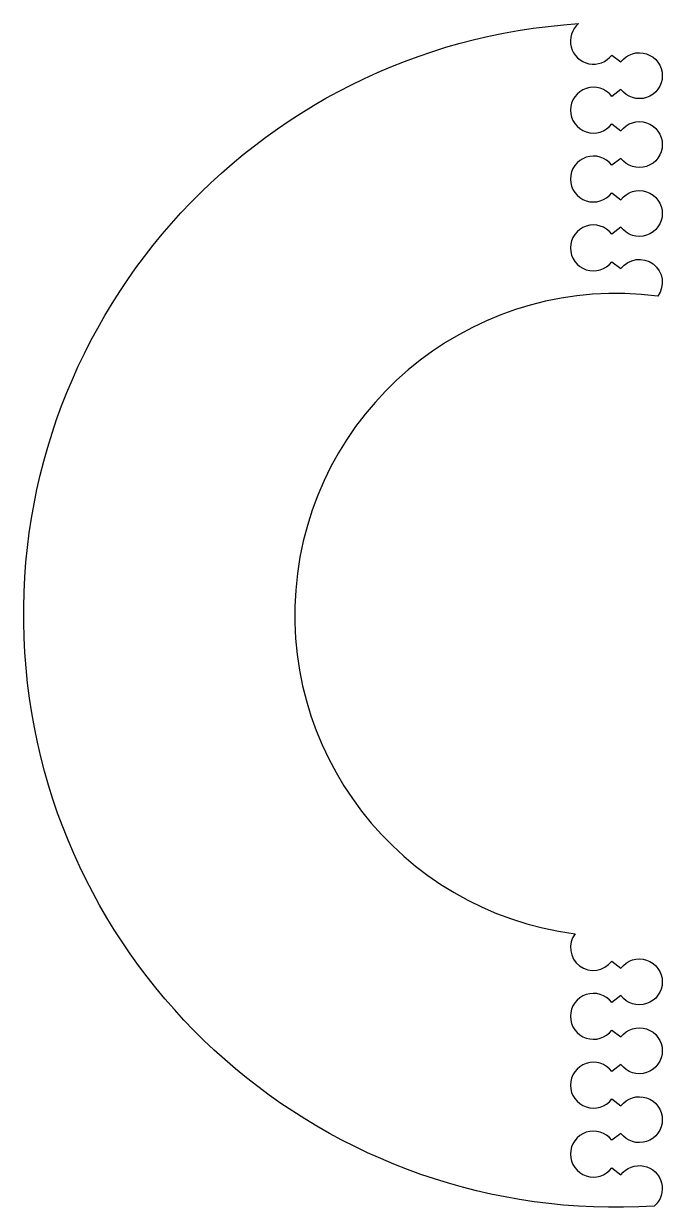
# Model space of a CAD drawing. Header units: millimetres. Extents: x -129 to 10, y -129 to 129.
import ezdxf

# ---------------------------------------------------------------- set-up
doc = ezdxf.new("R2010")
doc.units = ezdxf.units.MM
doc.layers.get('0').update_dxf_attribs({"linetype": 'CONTINUOUS'})

msp = doc.modelspace()

# ---------------------------------------------------------------- linework, layer by layer
msp.add_lwpolyline([(8.22, -128.74, -1), (-8.22, 128.74, 1.121059), (-1, 121.91), (1, 120.41, -2.998753), (1, 114.41), (-1, 112.91, 2.998801), (-1, 106.91), (1, 105.41, -2.998753), (1, 99.41), (-1, 97.91, 2.998823), (-1, 91.91), (1, 90.41, -2.998737), (1, 84.41), (-1, 82.91, 2.998822), (-1, 76.91), (1, 75.41, -0.998916), (9, 69.42, 1), (-9, -69.42, 0.998916), (-1, -75.41), (1, -76.91, -2.998822), (1, -82.91), (-1, -84.41, 2.998737), (-1, -90.41), (1, -91.91, -2.998823), (1, -97.91), (-1, -99.41, 2.998753), (-1, -105.41), (1, -106.91, -2.998801), (1, -112.91), (-1, -114.41, 2.998753), (-1, -120.41), (1, -121.91, -1.121059)], format="xyb", close=True)

doc.saveas('drawing.dxf')
